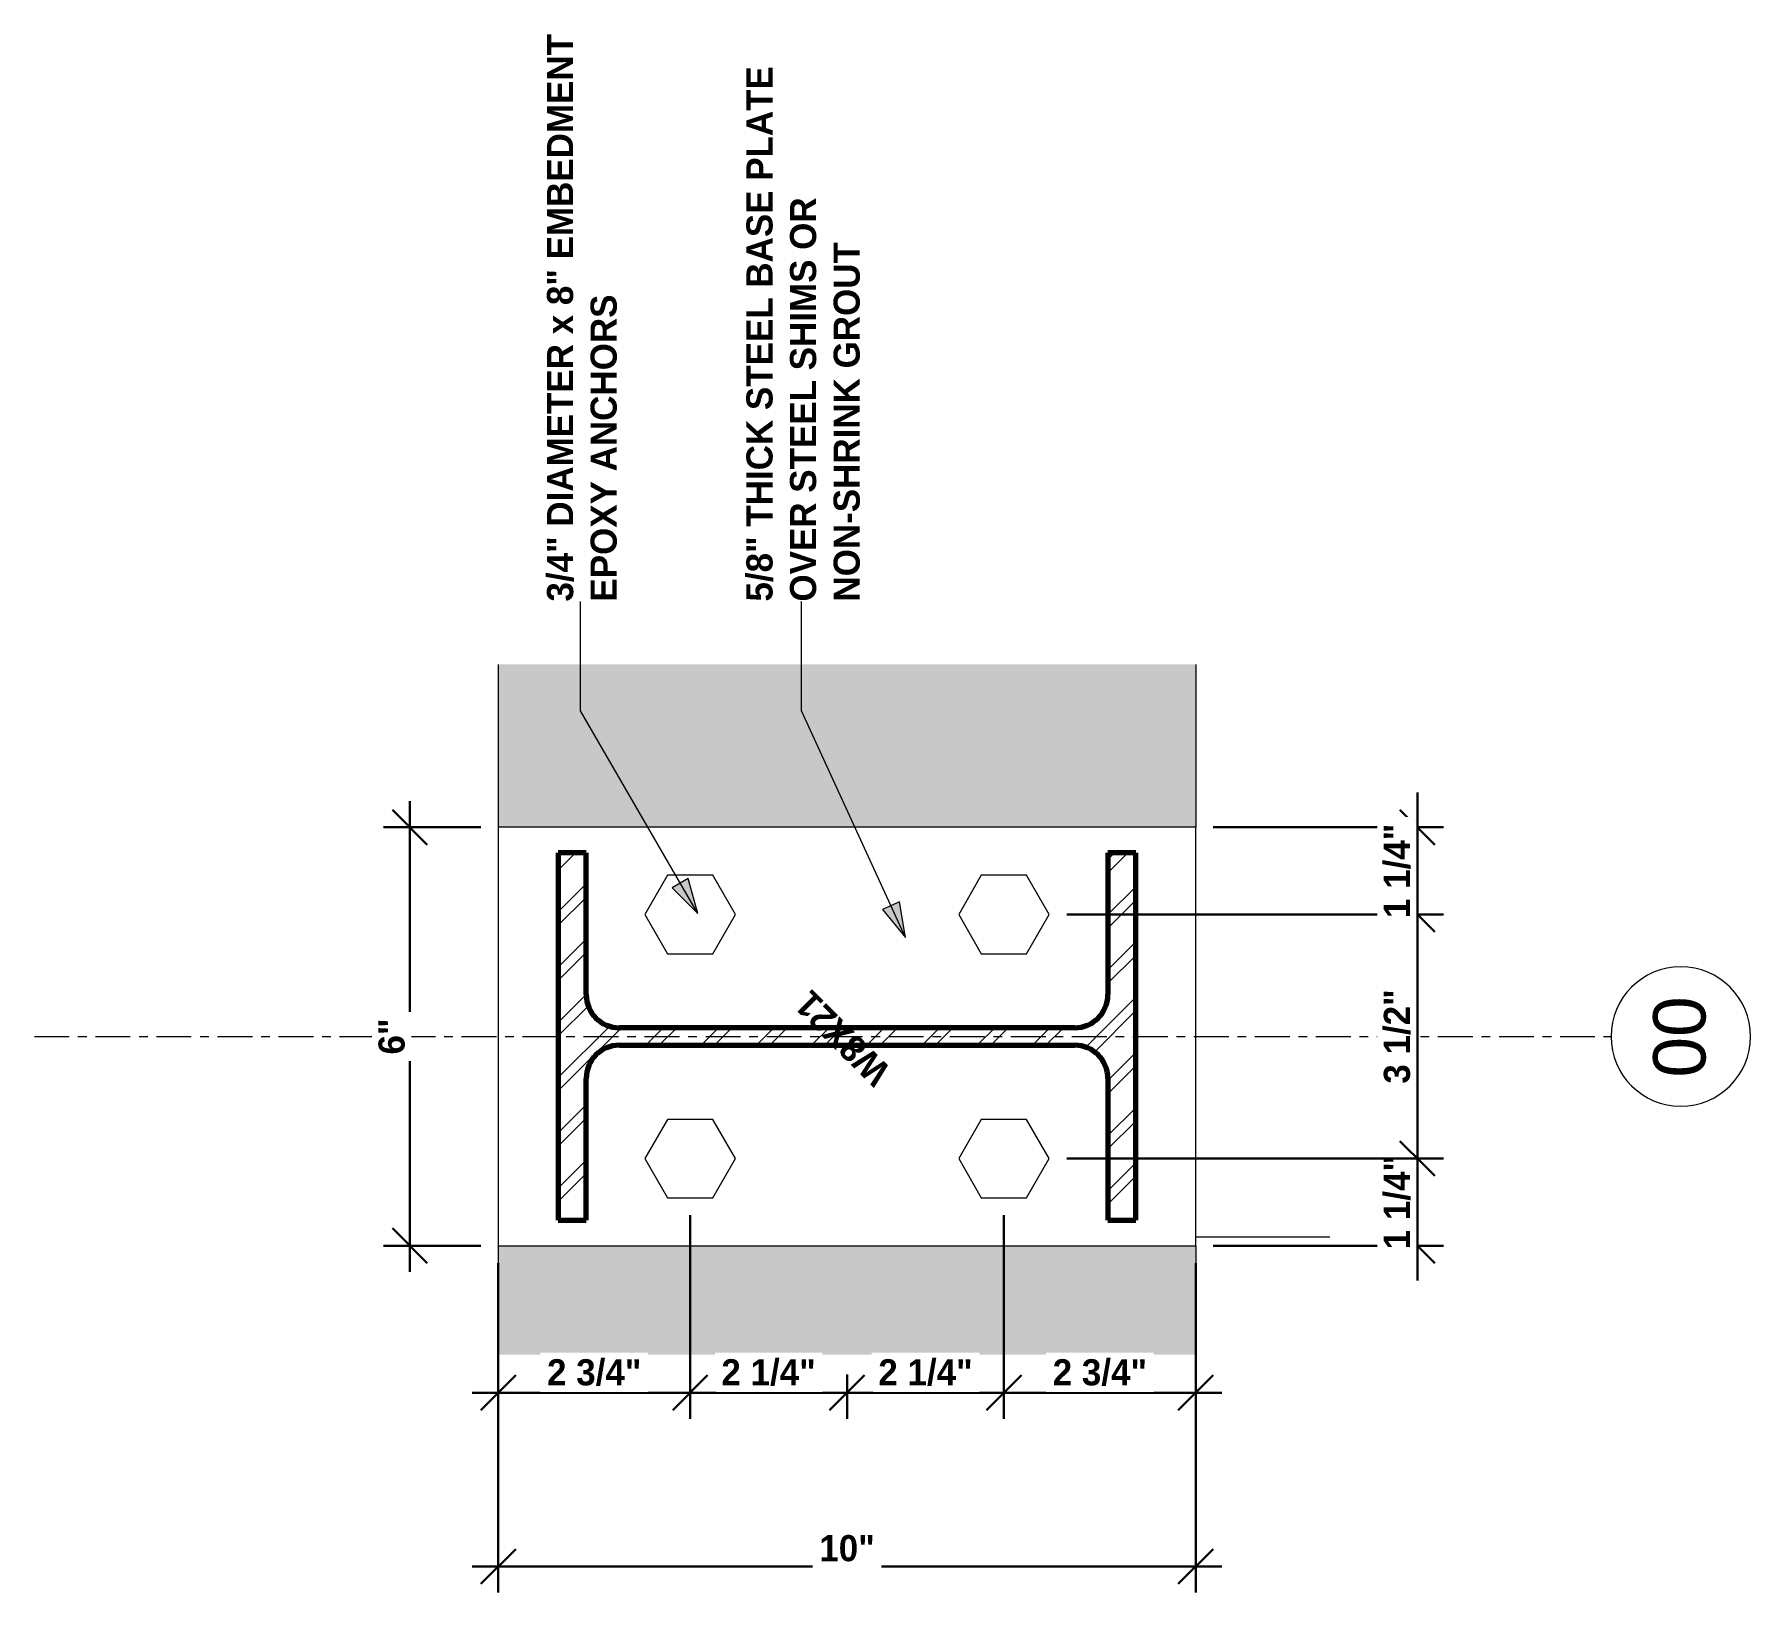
# Model space of a CAD drawing. Header units: inches. Extents: x -2724 to -2645, y 8689 to 8884.
# Drawn here: x -2723.78 to -2699.13, y 8861.96 to 8884.3 of the extents above.
import ezdxf

# ---------------------------------------------------------------- set-up
doc = ezdxf.new("R2010")
doc.units = ezdxf.units.IN
doc.header["$MEASUREMENT"] = 0
doc.linetypes.add('Grid Line 1_2_', pattern=[0.875, 0.5, -0.125, 0.125, -0.125])
for name, color, linetype, lineweight in [('A-ANNO-DIMS-1', 211, 'Continuous', 30), ('A-GENM', 5, 'Continuous', 9), ('G-ANNO-TEXT', 231, 'Continuous', 9), ('S-BEAM', 12, 'Continuous', 9), ('S-COLS-1', 7, 'Continuous', 9), ('S-COLS-2', 52, 'Continuous', 70), ('S-COLS-IDEN', 171, 'Continuous', 9), ('S-FNDN', 32, 'Continuous', 18), ('S-GRID-1', 1, 'Grid Line 1_2_', 9), ('S-GRID-IDEN', 1, 'Continuous', 9)]:
    doc.layers.add(name, color=color, linetype=linetype, lineweight=lineweight)
doc.layers.add('S-FNDN-1', color=235, linetype='Continuous', lineweight=18, transparency=0.4)
doc.styles.add('Arial', font='arial.ttf', dxfattribs={"height": 0.75})
doc.styles.add('Century Gothic_B', font='GOTHICB.TTF', dxfattribs={"height": 0.375})
doc.dimstyles.new('OD__1_16__Tol__', dxfattribs={"dimscale": 12, "dimtxt": 0.391563, "dimasz": 0.041667, "dimexe": 0.03125, "dimexo": 0.020833, "dimgap": 0.005208, "dimtad": 1, "dimdec": 4, "dimrnd": 0.0625, "dimzin": 3, "dimdsep": 46, "dimlunit": 4, "dimtxsty": 'Century Gothic_B', "dimblk1": 'OBLIQUE', "dimblk2": 'OBLIQUE', "dimsah": 1, "dimcen": 0.09, "dimdle": 0.03125, "dimazin": 0, "dimtfac": 1, "dimtdec": 4, "dimtix": 1, "dimtmove": 0, "dimatfit": 3, "dimfxl": 1, "dimtvp": 1, "dimtfill": 1, "dimfrac": 2, "dimtolj": 1, "dimtzin": 0, "dimlwd": 30, "dimlwe": 30, "dimarcsym": 2})

# ---------------------------------------------------------------- blocks, each defined once
blk = doc.blocks.new('051200 - Structural Steel Framing - Base Plate - 4 holes - 2-1954473-PLAN DETAIL AT MOMENT FRAME _1_ _EAST_')
at = {"layer": 'A-GENM'}
for p, q in [((-2714.705, 8872.248), (-2715.029, 8871.686)), ((-2714.055, 8872.248), (-2714.705, 8872.248)), ((-2713.73, 8871.686), (-2714.055, 8872.248)), ((-2710.205, 8872.248), (-2710.529, 8871.686)), ((-2709.555, 8872.248), (-2710.205, 8872.248)), ((-2709.23, 8871.686), (-2709.555, 8872.248)), ((-2715.029, 8871.686), (-2714.705, 8871.123)), ((-2714.055, 8871.123), (-2713.73, 8871.686)), ((-2710.529, 8871.686), (-2710.205, 8871.123)), ((-2709.555, 8871.123), (-2709.23, 8871.686)), ((-2714.705, 8871.123), (-2714.055, 8871.123)), ((-2710.205, 8871.123), (-2709.555, 8871.123)), ((-2714.705, 8868.748), (-2715.029, 8868.186)), ((-2714.055, 8868.748), (-2714.705, 8868.748)), ((-2713.73, 8868.186), (-2714.055, 8868.748)), ((-2710.205, 8868.748), (-2710.529, 8868.186)), ((-2709.555, 8868.748), (-2710.205, 8868.748)), ((-2709.23, 8868.186), (-2709.555, 8868.748)), ((-2715.029, 8868.186), (-2714.705, 8867.623)), ((-2714.055, 8867.623), (-2713.73, 8868.186)), ((-2710.529, 8868.186), (-2710.205, 8867.623)), ((-2709.555, 8867.623), (-2709.23, 8868.186)), ((-2714.705, 8867.623), (-2714.055, 8867.623)), ((-2710.205, 8867.623), (-2709.555, 8867.623))]:
    blk.add_line(p, q, dxfattribs=at)
at = {"layer": 'S-BEAM'}
for p, q in [((-2707.13, 8872.936), (-2717.13, 8872.936)), ((-2717.13, 8872.936), (-2717.13, 8866.936)), ((-2707.13, 8866.936), (-2707.13, 8872.936)), ((-2717.13, 8866.936), (-2707.13, 8866.936))]:
    blk.add_line(p, q, dxfattribs=at)
blk = doc.blocks.new('Grid - Grid Head - Circle-50561-PLAN DETAIL AT MOMENT FRAME _1_ _EAST_')
at = {"layer": 'S-GRID-IDEN'}
for start, end in [(90, 270), (270, 90)]:
    blk.add_arc((-2700.176, 8869.936), 1, start, end, dxfattribs=at)
blk = doc.blocks.new('_Oblique')
at = {"color": 0, "linetype": 'ByBlock', "lineweight": -2}
blk.add_line((-0.5, -0.5), (0.5, 0.5), dxfattribs=at)
blk = doc.blocks.new('DIMBLOCK1-PLAN DETAIL AT MOMENT FRAME _1_ _EAST_')
at = {"layer": 'A-ANNO-DIMS-1', "color": 0, "lineweight": 30, "transparency": 16777216}
for p, q in [((-2717.13, 8866.686), (-2717.13, 8861.962)), ((-2707.13, 8866.686), (-2707.13, 8861.962)), ((-2706.755, 8862.337), (-2717.505, 8862.337))]:
    blk.add_line(p, q, dxfattribs=at)
at = {"layer": 'Defpoints', "color": 0, "transparency": 16777216}
for p in [(-2717.13, 8866.936), (-2707.13, 8866.936), (-2717.13, 8862.337)]:
    blk.add_point(p, dxfattribs=at)
at = {"layer": 'A-ANNO-DIMS-1', "color": 0, "lineweight": 30, "transparency": 16777216, "xscale": 0.4999999999999999, "yscale": 0.4999999999999999, "zscale": 0.4999999999999999, "rotation": 180}
blk.add_blockref('_Oblique', (-2717.13, 8862.337), dxfattribs=at)
at = {"layer": 'A-ANNO-DIMS-1', "color": 0, "lineweight": 30, "transparency": 16777216, "xscale": 0.4999999999999999, "yscale": 0.4999999999999999, "zscale": 0.4999999999999999}
blk.add_blockref('_Oblique', (-2707.13, 8862.337), dxfattribs=at)
at = {"layer": 'A-ANNO-DIMS-1', "color": 0, "transparency": 16777216, "insert": (-2712.13, 8862.597), "char_height": 0.375, "attachment_point": 5, "style": 'Century Gothic_B', "bg_fill": 3, "box_fill_scale": 1.25, "bg_fill_color": 256, "bg_fill_true_color": 13158600, "bg_fill_transparency": 0}
blk.add_mtext('\\A1;10"', dxfattribs=at)
blk = doc.blocks.new('DIMBLOCK2-PLAN DETAIL AT MOMENT FRAME _1_ _EAST_')
at = {"layer": 'A-ANNO-DIMS-1', "color": 0, "lineweight": 30, "transparency": 16777216}
for p, q in [((-2718.399, 8866.561), (-2718.399, 8873.311)), ((-2717.38, 8872.936), (-2718.774, 8872.936)), ((-2717.38, 8866.936), (-2718.774, 8866.936))]:
    blk.add_line(p, q, dxfattribs=at)
at = {"layer": 'Defpoints', "color": 0, "transparency": 16777216}
for p in [(-2718.399, 8872.936), (-2717.13, 8872.936), (-2717.13, 8866.936)]:
    blk.add_point(p, dxfattribs=at)
at = {"layer": 'A-ANNO-DIMS-1', "color": 0, "lineweight": 30, "transparency": 16777216, "xscale": 0.4999999999999999, "yscale": 0.4999999999999999, "zscale": 0.4999999999999999}
for p, rotation in [((-2718.399, 8872.936), 90), ((-2718.399, 8866.936), 270)]:
    blk.add_blockref('_Oblique', p, dxfattribs=dict(at, rotation=rotation))
at = {"layer": 'A-ANNO-DIMS-1', "color": 0, "transparency": 16777216, "insert": (-2718.658, 8869.936), "char_height": 0.375, "attachment_point": 5, "rotation": 90, "style": 'Century Gothic_B', "bg_fill": 3, "box_fill_scale": 1.25, "bg_fill_color": 256, "bg_fill_true_color": 13158600, "bg_fill_transparency": 0}
blk.add_mtext('\\A1;6"', dxfattribs=at)
blk = doc.blocks.new('DIMBLOCK3-PLAN DETAIL AT MOMENT FRAME _1_ _EAST_')
at = {"layer": 'A-ANNO-DIMS-1', "color": 0, "lineweight": 30, "transparency": 16777216}
for p, q in [((-2709.88, 8867.373), (-2709.88, 8864.453)), ((-2707.13, 8866.686), (-2707.13, 8864.453)), ((-2706.755, 8864.828), (-2710.255, 8864.828))]:
    blk.add_line(p, q, dxfattribs=at)
at = {"layer": 'Defpoints', "color": 0, "transparency": 16777216}
for p in [(-2709.88, 8867.623), (-2707.13, 8866.936), (-2709.88, 8864.828)]:
    blk.add_point(p, dxfattribs=at)
at = {"layer": 'A-ANNO-DIMS-1', "color": 0, "lineweight": 30, "transparency": 16777216, "xscale": 0.4999999999999999, "yscale": 0.4999999999999999, "zscale": 0.4999999999999999, "rotation": 180}
blk.add_blockref('_Oblique', (-2709.88, 8864.828), dxfattribs=at)
at = {"layer": 'A-ANNO-DIMS-1', "color": 0, "lineweight": 30, "transparency": 16777216, "xscale": 0.4999999999999999, "yscale": 0.4999999999999999, "zscale": 0.4999999999999999}
blk.add_blockref('_Oblique', (-2707.13, 8864.828), dxfattribs=at)
at = {"layer": 'A-ANNO-DIMS-1', "color": 0, "transparency": 16777216, "insert": (-2708.505, 8865.116), "char_height": 0.375, "attachment_point": 5, "style": 'Century Gothic_B', "bg_fill": 3, "box_fill_scale": 1.25, "bg_fill_color": 256, "bg_fill_true_color": 13158600, "bg_fill_transparency": 0}
blk.add_mtext('\\A1;2 3/4"', dxfattribs=at)
blk = doc.blocks.new('DIMBLOCK4-PLAN DETAIL AT MOMENT FRAME _1_ _EAST_')
at = {"layer": 'A-ANNO-DIMS-1', "color": 0, "lineweight": 30, "transparency": 16777216}
for p, q in [((-2709.88, 8867.373), (-2709.88, 8864.453)), ((-2712.13, 8865.092), (-2712.13, 8864.453)), ((-2709.505, 8864.828), (-2712.505, 8864.828))]:
    blk.add_line(p, q, dxfattribs=at)
at = {"layer": 'Defpoints', "color": 0, "transparency": 16777216}
for p in [(-2709.88, 8867.623), (-2712.13, 8865.342), (-2712.13, 8864.828)]:
    blk.add_point(p, dxfattribs=at)
at = {"layer": 'A-ANNO-DIMS-1', "color": 0, "lineweight": 30, "transparency": 16777216, "xscale": 0.4999999999999999, "yscale": 0.4999999999999999, "zscale": 0.4999999999999999, "rotation": 180}
blk.add_blockref('_Oblique', (-2712.13, 8864.828), dxfattribs=at)
at = {"layer": 'A-ANNO-DIMS-1', "color": 0, "lineweight": 30, "transparency": 16777216, "xscale": 0.4999999999999999, "yscale": 0.4999999999999999, "zscale": 0.4999999999999999}
blk.add_blockref('_Oblique', (-2709.88, 8864.828), dxfattribs=at)
at = {"layer": 'A-ANNO-DIMS-1', "color": 0, "transparency": 16777216, "insert": (-2711.005, 8865.116), "char_height": 0.375, "attachment_point": 5, "style": 'Century Gothic_B', "bg_fill": 3, "box_fill_scale": 1.25, "bg_fill_color": 256, "bg_fill_true_color": 13158600, "bg_fill_transparency": 0}
blk.add_mtext('\\A1;2 1/4"', dxfattribs=at)
blk = doc.blocks.new('DIMBLOCK5-PLAN DETAIL AT MOMENT FRAME _1_ _EAST_')
at = {"layer": 'A-ANNO-DIMS-1', "color": 0, "lineweight": 30, "transparency": 16777216}
for p, q in [((-2714.38, 8867.373), (-2714.38, 8864.453)), ((-2712.13, 8865.092), (-2712.13, 8864.453)), ((-2711.755, 8864.828), (-2714.755, 8864.828))]:
    blk.add_line(p, q, dxfattribs=at)
at = {"layer": 'Defpoints', "color": 0, "transparency": 16777216}
for p in [(-2714.38, 8867.623), (-2712.13, 8865.342), (-2714.38, 8864.828)]:
    blk.add_point(p, dxfattribs=at)
at = {"layer": 'A-ANNO-DIMS-1', "color": 0, "lineweight": 30, "transparency": 16777216, "xscale": 0.4999999999999999, "yscale": 0.4999999999999999, "zscale": 0.4999999999999999, "rotation": 180}
blk.add_blockref('_Oblique', (-2714.38, 8864.828), dxfattribs=at)
at = {"layer": 'A-ANNO-DIMS-1', "color": 0, "lineweight": 30, "transparency": 16777216, "xscale": 0.4999999999999999, "yscale": 0.4999999999999999, "zscale": 0.4999999999999999}
blk.add_blockref('_Oblique', (-2712.13, 8864.828), dxfattribs=at)
at = {"layer": 'A-ANNO-DIMS-1', "color": 0, "transparency": 16777216, "insert": (-2713.255, 8865.116), "char_height": 0.375, "attachment_point": 5, "style": 'Century Gothic_B', "bg_fill": 3, "box_fill_scale": 1.25, "bg_fill_color": 256, "bg_fill_true_color": 13158600, "bg_fill_transparency": 0}
blk.add_mtext('\\A1;2 1/4"', dxfattribs=at)
blk = doc.blocks.new('DIMBLOCK6-PLAN DETAIL AT MOMENT FRAME _1_ _EAST_')
at = {"layer": 'A-ANNO-DIMS-1', "color": 0, "lineweight": 30, "transparency": 16777216}
for p, q in [((-2714.38, 8867.373), (-2714.38, 8864.453)), ((-2717.13, 8866.686), (-2717.13, 8864.453)), ((-2714.005, 8864.828), (-2717.505, 8864.828))]:
    blk.add_line(p, q, dxfattribs=at)
at = {"layer": 'Defpoints', "color": 0, "transparency": 16777216}
for p in [(-2714.38, 8867.623), (-2717.13, 8866.936), (-2717.13, 8864.828)]:
    blk.add_point(p, dxfattribs=at)
at = {"layer": 'A-ANNO-DIMS-1', "color": 0, "lineweight": 30, "transparency": 16777216, "xscale": 0.4999999999999999, "yscale": 0.4999999999999999, "zscale": 0.4999999999999999, "rotation": 180}
blk.add_blockref('_Oblique', (-2717.13, 8864.828), dxfattribs=at)
at = {"layer": 'A-ANNO-DIMS-1', "color": 0, "lineweight": 30, "transparency": 16777216, "xscale": 0.4999999999999999, "yscale": 0.4999999999999999, "zscale": 0.4999999999999999}
blk.add_blockref('_Oblique', (-2714.38, 8864.828), dxfattribs=at)
at = {"layer": 'A-ANNO-DIMS-1', "color": 0, "transparency": 16777216, "insert": (-2715.755, 8865.116), "char_height": 0.375, "attachment_point": 5, "style": 'Century Gothic_B', "bg_fill": 3, "box_fill_scale": 1.25, "bg_fill_color": 256, "bg_fill_true_color": 13158600, "bg_fill_transparency": 0}
blk.add_mtext('\\A1;2 3/4"', dxfattribs=at)
blk = doc.blocks.new('DIMBLOCK7-PLAN DETAIL AT MOMENT FRAME _1_ _EAST_')
at = {"layer": 'A-ANNO-DIMS-1', "color": 0, "lineweight": 30, "transparency": 16777216}
for p, q in [((-2703.952, 8868.186), (-2703.952, 8868.686)), ((-2708.98, 8868.186), (-2703.577, 8868.186)), ((-2703.952, 8866.936), (-2703.952, 8868.186)), ((-2706.88, 8866.936), (-2703.577, 8866.936)), ((-2703.952, 8866.936), (-2703.952, 8866.436))]:
    blk.add_line(p, q, dxfattribs=at)
at = {"layer": 'Defpoints', "color": 0, "transparency": 16777216}
for p in [(-2709.23, 8868.186), (-2707.13, 8866.936)]:
    blk.add_point(p, dxfattribs=at)
at = {"layer": 'A-ANNO-DIMS-1', "color": 0, "lineweight": 30, "transparency": 16777216, "xscale": 0.4999999999999999, "yscale": 0.4999999999999999, "zscale": 0.4999999999999999}
for p, rotation in [((-2703.952, 8868.186), 270), ((-2703.952, 8866.936), 90)]:
    blk.add_blockref('_Oblique', p, dxfattribs=dict(at, rotation=rotation))
at = {"layer": 'A-ANNO-DIMS-1', "color": 0, "transparency": 16777216, "insert": (-2704.241, 8867.561), "char_height": 0.375, "attachment_point": 5, "rotation": 90, "style": 'Century Gothic_B', "bg_fill": 3, "box_fill_scale": 1.25, "bg_fill_color": 256, "bg_fill_true_color": 13158600, "bg_fill_transparency": 0}
blk.add_mtext('\\A1;1 1/4"', dxfattribs=at)
at = {"layer": 'Defpoints', "color": 0, "transparency": 16777216}
blk.add_point((-2703.952, 8868.186), dxfattribs=at)
blk = doc.blocks.new('DIMBLOCK8-PLAN DETAIL AT MOMENT FRAME _1_ _EAST_')
at = {"layer": 'A-ANNO-DIMS-1', "color": 0, "lineweight": 30, "transparency": 16777216}
for p, q in [((-2703.952, 8867.811), (-2703.952, 8872.061)), ((-2708.98, 8871.686), (-2703.577, 8871.686)), ((-2708.98, 8868.186), (-2703.577, 8868.186))]:
    blk.add_line(p, q, dxfattribs=at)
at = {"layer": 'Defpoints', "color": 0, "transparency": 16777216}
for p in [(-2709.23, 8871.686), (-2703.952, 8871.686), (-2709.23, 8868.186)]:
    blk.add_point(p, dxfattribs=at)
at = {"layer": 'A-ANNO-DIMS-1', "color": 0, "lineweight": 30, "transparency": 16777216, "xscale": 0.4999999999999999, "yscale": 0.4999999999999999, "zscale": 0.4999999999999999}
for p, rotation in [((-2703.952, 8871.686), 90), ((-2703.952, 8868.186), 270)]:
    blk.add_blockref('_Oblique', p, dxfattribs=dict(at, rotation=rotation))
at = {"layer": 'A-ANNO-DIMS-1', "color": 0, "transparency": 16777216, "insert": (-2704.241, 8869.936), "char_height": 0.375, "attachment_point": 5, "rotation": 90, "style": 'Century Gothic_B', "bg_fill": 3, "box_fill_scale": 1.25, "bg_fill_color": 256, "bg_fill_true_color": 13158600, "bg_fill_transparency": 0}
blk.add_mtext('\\A1;3 1/2"', dxfattribs=at)
blk = doc.blocks.new('DIMBLOCK9-PLAN DETAIL AT MOMENT FRAME _1_ _EAST_')
at = {"layer": 'A-ANNO-DIMS-1', "color": 0, "lineweight": 30, "transparency": 16777216}
for p, q in [((-2703.952, 8872.936), (-2703.952, 8873.436)), ((-2706.88, 8872.936), (-2703.577, 8872.936)), ((-2703.952, 8871.686), (-2703.952, 8872.936)), ((-2708.98, 8871.686), (-2703.577, 8871.686)), ((-2703.952, 8871.686), (-2703.952, 8871.186))]:
    blk.add_line(p, q, dxfattribs=at)
at = {"layer": 'Defpoints', "color": 0, "transparency": 16777216}
for p in [(-2707.13, 8872.936), (-2709.23, 8871.686)]:
    blk.add_point(p, dxfattribs=at)
at = {"layer": 'A-ANNO-DIMS-1', "color": 0, "lineweight": 30, "transparency": 16777216, "xscale": 0.4999999999999999, "yscale": 0.4999999999999999, "zscale": 0.4999999999999999}
for p, rotation in [((-2703.952, 8872.936), 270), ((-2703.952, 8871.686), 90)]:
    blk.add_blockref('_Oblique', p, dxfattribs=dict(at, rotation=rotation))
at = {"layer": 'A-ANNO-DIMS-1', "color": 0, "transparency": 16777216, "insert": (-2704.241, 8872.311), "char_height": 0.375, "attachment_point": 5, "rotation": 90, "style": 'Century Gothic_B', "bg_fill": 3, "box_fill_scale": 1.25, "bg_fill_color": 256, "bg_fill_true_color": 13158600, "bg_fill_transparency": 0}
blk.add_mtext('\\A1;1 1/4"', dxfattribs=at)
at = {"layer": 'Defpoints', "color": 0, "transparency": 16777216}
blk.add_point((-2703.952, 8872.936), dxfattribs=at)

msp = doc.modelspace()

# ---------------------------------------------------------------- hatches: boundary and pattern name
at = {"layer": 'G-ANNO-TEXT'}
for points in [[(-2714.27141, 8871.70067), (-2714.40598, 8872.20051), (-2714.63787, 8872.06626)], [(-2711.29037, 8871.3567), (-2711.37711, 8871.86702), (-2711.62065, 8871.75528)]]:
    msp.add_hatch(color=256, dxfattribs=at).paths.add_polyline_path(points, flags=0)
at = {"layer": 'S-COLS-1'}
h = msp.add_hatch(dxfattribs=at)
h.set_pattern_fill('FP_1', color=256, style=0, pattern_type=2)
h.set_pattern_definition([(45, (-2647.322, 9131.533), (-0.3959798, 0.3959798), []), (45, (-2647.322, 9132.133), (-0.3959798, 0.3959798), [])])
h.paths.add_polyline_path([(-2715.86986, 8867.30088), (-2715.86986, 8869.33588), (-2715.85368, 8869.45882), (-2715.80623, 8869.57338), (-2715.73074, 8869.67176), (-2715.63236, 8869.74724), (-2715.5178, 8869.7947), (-2715.39486, 8869.81088), (-2708.86486, 8869.81088), (-2708.74192, 8869.7947), (-2708.62736, 8869.74724), (-2708.52899, 8869.67176), (-2708.4535, 8869.57338), (-2708.40605, 8869.45882), (-2708.38986, 8869.33588), (-2708.38986, 8867.30088), (-2707.98986, 8867.30088), (-2707.98986, 8872.57088), (-2708.38986, 8872.57088), (-2708.38986, 8870.53588), (-2708.40605, 8870.41294), (-2708.4535, 8870.29838), (-2708.52899, 8870.20001), (-2708.62736, 8870.12452), (-2708.74192, 8870.07707), (-2708.86486, 8870.06088), (-2715.39486, 8870.06088), (-2715.5178, 8870.07707), (-2715.63236, 8870.12452), (-2715.73074, 8870.20001), (-2715.80623, 8870.29838), (-2715.85368, 8870.41294), (-2715.86986, 8870.53588), (-2715.86986, 8872.57088), (-2716.26986, 8872.57088), (-2716.26986, 8867.30088)], flags=0)
at = {"layer": 'S-FNDN-1'}
h = msp.add_hatch(color=256, dxfattribs=at)
h.paths.add_polyline_path([(-2717.12986, 8865.37169), (-2707.12986, 8865.37169), (-2707.12986, 8866.93588), (-2717.12986, 8866.93588)], flags=0)
h.paths.add_polyline_path([(-2712.47897, 8872.93588), (-2707.12986, 8872.93588), (-2707.12986, 8875.27169), (-2717.12986, 8875.27169), (-2717.12986, 8872.93588)], flags=0)

# ---------------------------------------------------------------- linework, layer by layer
at = {"layer": 'G-ANNO-TEXT'}
for p, q in [((-2715.95302, 8874.60527), (-2715.95302, 8876.17223)), ((-2712.78089, 8874.60527), (-2712.78089, 8876.17223)), ((-2714.27141, 8871.70067), (-2715.95302, 8874.60527)), ((-2711.29037, 8871.3567), (-2712.78089, 8874.60527)), ((-2714.40598, 8872.20051), (-2714.63787, 8872.06626)), ((-2714.27141, 8871.70067), (-2714.40598, 8872.20051)), ((-2714.63787, 8872.06626), (-2714.27141, 8871.70067)), ((-2711.37711, 8871.86702), (-2711.62065, 8871.75528)), ((-2711.62065, 8871.75528), (-2711.29037, 8871.3567)), ((-2711.29037, 8871.3567), (-2711.37711, 8871.86702))]:
    msp.add_line(p, q, dxfattribs=at)
at = {"layer": 'S-COLS-2'}
for p, q in [((-2715.86986, 8872.57088), (-2716.26986, 8872.57088)), ((-2716.26986, 8872.57088), (-2716.26986, 8867.30088)), ((-2715.86986, 8870.53588), (-2715.86986, 8872.57088)), ((-2707.98986, 8872.57088), (-2708.38986, 8872.57088)), ((-2708.38986, 8872.57088), (-2708.38986, 8870.53588)), ((-2707.98986, 8867.30088), (-2707.98986, 8872.57088)), ((-2708.86486, 8870.06088), (-2715.39486, 8870.06088)), ((-2715.39486, 8869.81088), (-2708.86486, 8869.81088)), ((-2715.86986, 8867.30088), (-2715.86986, 8869.33588)), ((-2708.38986, 8869.33588), (-2708.38986, 8867.30088)), ((-2716.26986, 8867.30088), (-2715.86986, 8867.30088)), ((-2708.38986, 8867.30088), (-2707.98986, 8867.30088))]:
    msp.add_line(p, q, dxfattribs=at)
for centre, start, end in [((-2715.39486, 8870.53588), 180, 270), ((-2708.86486, 8870.53588), 270, 0), ((-2715.39486, 8869.33588), 90, 180), ((-2708.86486, 8869.33588), 0, 90)]:
    msp.add_arc(centre, 0.475, start, end, dxfattribs=at)
at = {"layer": 'S-FNDN'}
for p, q in [((-2717.12986, 8875.27169), (-2717.12986, 8872.93588)), ((-2707.12986, 8875.27169), (-2707.12986, 8872.93588)), ((-2705.20613, 8867.06088), (-2707.12986, 8867.06088)), ((-2717.12986, 8866.93588), (-2717.12986, 8865.37169)), ((-2707.12986, 8866.93588), (-2707.12986, 8865.37169))]:
    msp.add_line(p, q, dxfattribs=at)
at = {"layer": 'S-GRID-1'}
msp.add_line((-2723.78185, 8869.93588), (-2701.17619, 8869.93588), dxfattribs=at)

# ---------------------------------------------------------------- block references
at = {"layer": 'S-BEAM'}
msp.add_blockref('051200 - Structural Steel Framing - Base Plate - 4 holes - 2-1954473-PLAN DETAIL AT MOMENT FRAME _1_ _EAST_', (0, 0), dxfattribs=at)
at = {"layer": 'S-GRID-IDEN'}
msp.add_blockref('Grid - Grid Head - Circle-50561-PLAN DETAIL AT MOMENT FRAME _1_ _EAST_', (0, 0), dxfattribs=at)

# ---------------------------------------------------------------- texts
at = {"layer": 'G-ANNO-TEXT', "char_height": 0.375, "attachment_point": 1, "rotation": 90, "style": 'Century Gothic_B'}
for s, insert, width in [('3/4" DIAMETER x 8" EMBEDMENT', (-2716.43238, 8876.17223), 9.696), ('5/8" THICK STEEL BASE PLATE', (-2713.57285, 8876.17223), 8.585), ('OVER STEEL SHIMS OR', (-2712.94785, 8876.17223), 6.6155), ('NON-SHRINK GROUT', (-2712.32285, 8876.17223), 6.3125), ('EPOXY ANCHORS', (-2715.80738, 8876.17223), 5.441375)]:
    msp.add_mtext(s, dxfattribs=dict(at, insert=insert, width=width))
at = {"layer": 'S-COLS-IDEN', "insert": (-2711.74542, 8869.19523), "char_height": 0.375, "width": 2.121, "attachment_point": 1, "rotation": 135, "style": 'Century Gothic_B'}
msp.add_mtext('W8X21', dxfattribs=at)
at = {"layer": 'S-GRID-IDEN', "insert": (-2700.57132, 8869.3471), "char_height": 0.75, "width": 1.414, "attachment_point": 1, "rotation": 90, "style": 'Arial'}
msp.add_mtext('00', dxfattribs=at)

# ---------------------------------------------------------------- next in the draw order: dimensions: what is measured, and where the dimension line sits
at = {"layer": 'A-ANNO-DIMS-1'}
dim = msp.add_linear_dim(base=(-2717.12986, 8862.33716), p1=(-2707.12986, 8866.93588), p2=(-2717.12986, 8866.93588), dimstyle='OD__1_16__Tol__', override={"dimpost": '<>', "dimfxl": 10}, dxfattribs=at)
dim.commit()
dim.dimension.update_dxf_attribs({"geometry": 'DIMBLOCK1-PLAN DETAIL AT MOMENT FRAME _1_ _EAST_', "text_midpoint": (-2712.12986, 8862.59659)})

# ---------------------------------------------------------------- next in the draw order: dimensions: what is measured, and where the dimension line sits
dim = msp.add_linear_dim(base=(-2718.399, 8872.93588), p1=(-2717.12986, 8866.93588), p2=(-2717.12986, 8872.93588), angle=90, dimstyle='OD__1_16__Tol__', override={"dimpost": '<>', "dimfxl": 6}, dxfattribs=at)
dim.commit()
dim.dimension.update_dxf_attribs({"geometry": 'DIMBLOCK2-PLAN DETAIL AT MOMENT FRAME _1_ _EAST_', "text_midpoint": (-2718.65843, 8869.93588)})
dim = msp.add_linear_dim(base=(-2709.87986, 8864.82768), p1=(-2707.12986, 8866.93588), p2=(-2709.87986, 8867.62338), dimstyle='OD__1_16__Tol__', override={"dimpost": '<>', "dimfxl": 2.834635}, dxfattribs=at)
dim.commit()
dim.dimension.update_dxf_attribs({"geometry": 'DIMBLOCK3-PLAN DETAIL AT MOMENT FRAME _1_ _EAST_', "text_midpoint": (-2708.50486, 8865.11643)})

# ---------------------------------------------------------------- next in the draw order: dimensions: what is measured, and where the dimension line sits
dim = msp.add_linear_dim(base=(-2703.95244, 8868.18588), p1=(-2707.12986, 8866.93588), p2=(-2709.23034, 8868.18588), angle=90, dimstyle='OD__1_16__Tol__', override={"dimpost": '<>', "dimfxl": 2.444283}, dxfattribs=at)
dim.commit()
dim.dimension.update_dxf_attribs({"geometry": 'DIMBLOCK7-PLAN DETAIL AT MOMENT FRAME _1_ _EAST_', "text_midpoint": (-2704.24119, 8867.56088)})
dim = msp.add_linear_dim(base=(-2712.12986, 8864.82768), p1=(-2709.87986, 8867.62338), p2=(-2712.12986, 8865.34155), dimstyle='OD__1_16__Tol__', override={"dimpost": '<>', "dimfxl": 3.204566}, dxfattribs=at)
dim.commit()
dim.dimension.update_dxf_attribs({"geometry": 'DIMBLOCK4-PLAN DETAIL AT MOMENT FRAME _1_ _EAST_', "text_midpoint": (-2711.00486, 8865.11643)})

# ---------------------------------------------------------------- next in the draw order: dimensions: what is measured, and where the dimension line sits
dim = msp.add_linear_dim(base=(-2703.95244, 8871.68588), p1=(-2709.23034, 8868.18588), p2=(-2709.23034, 8871.68588), angle=90, dimstyle='OD__1_16__Tol__', override={"dimpost": '<>', "dimfxl": 3.5}, dxfattribs=at)
dim.commit()
dim.dimension.update_dxf_attribs({"geometry": 'DIMBLOCK8-PLAN DETAIL AT MOMENT FRAME _1_ _EAST_', "text_midpoint": (-2704.24119, 8869.93588)})
dim = msp.add_linear_dim(base=(-2714.37986, 8864.82768), p1=(-2712.12986, 8865.34155), p2=(-2714.37986, 8867.62338), dimstyle='OD__1_16__Tol__', override={"dimpost": '<>', "dimfxl": 3.204566}, dxfattribs=at)
dim.commit()
dim.dimension.update_dxf_attribs({"geometry": 'DIMBLOCK5-PLAN DETAIL AT MOMENT FRAME _1_ _EAST_', "text_midpoint": (-2713.25486, 8865.11643)})

# ---------------------------------------------------------------- next in the draw order: dimensions: what is measured, and where the dimension line sits
dim = msp.add_linear_dim(base=(-2703.95244, 8872.93588), p1=(-2709.23034, 8871.68588), p2=(-2707.12986, 8872.93588), angle=90, dimstyle='OD__1_16__Tol__', override={"dimpost": '<>', "dimfxl": 2.444283}, dxfattribs=at)
dim.commit()
dim.dimension.update_dxf_attribs({"geometry": 'DIMBLOCK9-PLAN DETAIL AT MOMENT FRAME _1_ _EAST_', "text_midpoint": (-2704.24119, 8872.31088)})
dim = msp.add_linear_dim(base=(-2717.12986, 8864.82768), p1=(-2714.37986, 8867.62338), p2=(-2717.12986, 8866.93588), dimstyle='OD__1_16__Tol__', override={"dimpost": '<>', "dimfxl": 2.834635}, dxfattribs=at)
dim.commit()
dim.dimension.update_dxf_attribs({"geometry": 'DIMBLOCK6-PLAN DETAIL AT MOMENT FRAME _1_ _EAST_', "text_midpoint": (-2715.75486, 8865.11643)})

doc.saveas('drawing.dxf')
